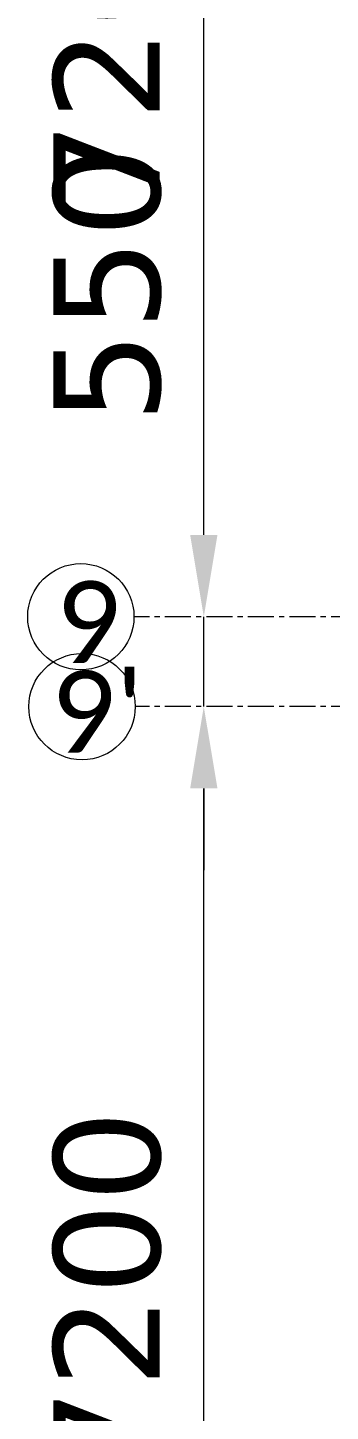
# Model space of a CAD drawing. Header units: millimetres. Extents: x 26027 to 581921, y 7230 to 233891.
# Drawn here: x 460628 to 462479, y 166835 to 175298 of the extents above; entities that cross this region are included whole.
import ezdxf

# ---------------------------------------------------------------- set-up
doc = ezdxf.new("R2010")
doc.units = ezdxf.units.MM
doc.header["$LTSCALE"] = 5
doc.linetypes.add('CENTER', pattern=[50.8, 31.75, -6.35, 6.35, -6.35])
doc.layers.add('axes', color=9, linetype='Continuous')
for name, color, linetype, lineweight in [('AxisBalloons_2', 7, 'Continuous', 0), ('Dims', 6, 'Continuous', 5), ('Text', 9, 'Continuous', 5)]:
    doc.layers.add(name, color=color, linetype=linetype, lineweight=lineweight)
doc.styles.add('Dimension', font='verdana.ttf')
doc.styles.get("Standard").update_dxf_attribs({"font": 'calibri.ttf'})
doc.dimstyles.new('D500', dxfattribs={"dimtxt": 650, "dimasz": 500, "dimexe": 150, "dimexo": 100, "dimgap": 250, "dimtad": 1, "dimdec": 0, "dimtxsty": 'Dimension', "dimcen": 100, "dimdle": 150, "dimclrd": 250, "dimclre": 250, "dimclrt": 7, "dimadec": 0, "dimazin": 0, "dimtfac": 1, "dimtdec": 0, "dimtmove": 0, "dimatfit": 3, "dimfxl": 1, "dimlwd": 5, "dimlwe": 5, "dimarcsym": 0})

# ---------------------------------------------------------------- blocks, each defined once
blk = doc.blocks.new('*D502')
at = {"layer": 'DEFPOINTS', "color": 0, "transparency": 16777216}
for p in [(461704.9, 171145.3), (461704.9, 171145.3), (461704.9, 163945.3, 0)]:
    blk.add_point(p, dxfattribs=at)
at = {"layer": 'Dims', "color": 250, "linetype": 'Continuous', "lineweight": 5, "transparency": 16777216}
for p, q in [((461604.9, 171145.3), (461554.9, 171145.3)), ((461704.9, 164445.3), (461704.9, 170645.3)), ((461604.9, 163945.3), (461554.9, 163945.3))]:
    blk.add_line(p, q, dxfattribs=at)
at = {"layer": 'Dims', "color": 250, "transparency": 16777216}
for points in [[(461621.6, 170645.3), (461788.3, 170645.3), (461704.9, 171145.3)], [(461621.6, 164445.3), (461788.3, 164445.3), (461704.9, 163945.3)]]:
    blk.add_solid(points, dxfattribs=at)
at = {"layer": 'Dims', "color": 7, "lineweight": 0, "transparency": 16777216, "insert": (461116.4, 167545.3), "char_height": 650, "attachment_point": 5, "rotation": 90, "style": 'Dimension'}
blk.add_mtext('7200', dxfattribs=at)
blk = doc.blocks.new('*D503')
at = {"layer": 'DEFPOINTS', "color": 0, "transparency": 16777216}
for p in [(461704.9, 171695.3, 0), (461704.9, 171695.3), (461704.9, 171145.3)]:
    blk.add_point(p, dxfattribs=at)
at = {"layer": 'Dims', "color": 250, "linetype": 'Continuous', "lineweight": 5, "transparency": 16777216}
for p, q in [((461704.9, 172195.3), (461704.9, 174759.8)), ((461604.9, 171695.3), (461554.9, 171695.3)), ((461704.9, 171145.3), (461704.9, 171695.3)), ((461604.9, 171145.3), (461554.9, 171145.3)), ((461704.9, 170645.3), (461704.9, 170145.3))]:
    blk.add_line(p, q, dxfattribs=at)
at = {"layer": 'Dims', "color": 250, "transparency": 16777216}
for points in [[(461621.6, 172195.3), (461788.3, 172195.3), (461704.9, 171695.3)], [(461621.6, 170645.3), (461788.3, 170645.3), (461704.9, 171145.3)]]:
    blk.add_solid(points, dxfattribs=at)
at = {"layer": 'Dims', "color": 7, "lineweight": 0, "transparency": 16777216, "insert": (461116.6, 173727.5), "char_height": 650, "attachment_point": 5, "rotation": 90, "style": 'Dimension'}
blk.add_mtext('550', dxfattribs=at)
blk = doc.blocks.new('*D504')
at = {"layer": 'DEFPOINTS', "color": 0, "transparency": 16777216}
for p in [(461704.9, 178895.3, 0), (461704.9, 178895.3), (461704.9, 171695.3, 0)]:
    blk.add_point(p, dxfattribs=at)
at = {"layer": 'Dims', "color": 250, "linetype": 'Continuous', "lineweight": 5, "transparency": 16777216}
for p, q in [((461604.9, 178895.3), (461554.9, 178895.3)), ((461704.9, 172195.3), (461704.9, 178395.3)), ((461604.9, 171695.3), (461554.9, 171695.3))]:
    blk.add_line(p, q, dxfattribs=at)
at = {"layer": 'Dims', "color": 250, "transparency": 16777216}
for points in [[(461621.6, 178395.3), (461788.3, 178395.3), (461704.9, 178895.3)], [(461621.6, 172195.3), (461788.3, 172195.3), (461704.9, 171695.3)]]:
    blk.add_solid(points, dxfattribs=at)
at = {"layer": 'Dims', "color": 7, "lineweight": 0, "transparency": 16777216, "insert": (461116.4, 175295.3), "char_height": 650, "attachment_point": 5, "rotation": 90, "style": 'Dimension'}
blk.add_mtext('7200', dxfattribs=at)

msp = doc.modelspace()

# ---------------------------------------------------------------- linework, layer by layer
at = {"layer": 'axes', "linetype": 'CENTER', "lineweight": 0}
for p, q in [((544175.8, 171695.3, 2.4), (461277.7, 171695.3, 2.4)), ((544175.8, 171145.3, 2.4), (461285.2, 171145.3, 2.4))]:
    msp.add_line(p, q, dxfattribs=at)
at = {"layer": 'AxisBalloons_2', "color": 1}
for centre in [(460952.7, 171695.3, 2.4), (460960.2, 171145.3, 2.4)]:
    msp.add_circle(centre, 325, dxfattribs=at)

# ---------------------------------------------------------------- texts
at = {"layer": 'Text', "char_height": 500, "attachment_point": 1}
for s, insert in [('9', (460800.2, 171912.2, 2.4)), ("9'", (460769.8, 171364.2, 2.4))]:
    msp.add_mtext_dynamic_manual_height_columns(s, width=1.122, gutter_width=1, heights=[0], dxfattribs=dict(at, insert=insert))

# ---------------------------------------------------------------- dimensions: what is measured, and where the dimension line sits
at = {"layer": 'Dims', "lineweight": 0}
for base, p1, p2, picture, middle in [((461704.9, 178895.3, 2.4), (461704.9, 171695.3, 2.4), (461704.9, 178895.3, 2.4), '*D504', (461116.4, 175295.3, 2.4)), ((461704.9, 171695.3, 2.4), (461704.9, 171145.3, 2.4), (461704.9, 171695.3, 2.4), '*D503', (461116.6, 173727.5, 2.4)), ((461704.9, 171145.3, 2.4), (461704.9, 163945.3, 2.4), (461704.9, 171145.3, 2.4), '*D502', (461116.4, 167545.3, 2.4))]:
    dim = msp.add_linear_dim(base=base, p1=p1, p2=p2, angle=90, dimstyle='D500', dxfattribs=at)
    dim.commit()
    dim.dimension.update_dxf_attribs({"geometry": picture, "text_midpoint": middle})

doc.saveas('drawing.dxf')
